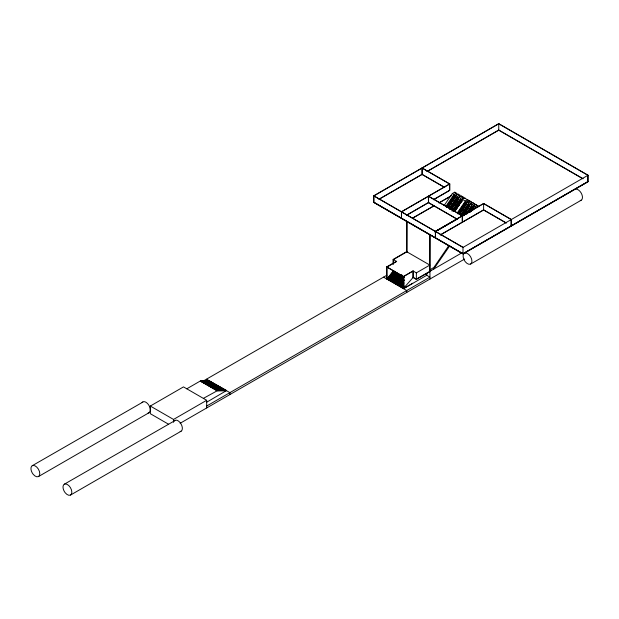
<?xml version="1.0" encoding="UTF-8"?>
<svg xmlns="http://www.w3.org/2000/svg" width="619" height="619" viewBox="0 0 619 619"><rect width="100%" height="100%" fill="white"/><g stroke="black" fill="none" stroke-linecap="round" stroke-linejoin="round"><path stroke-width="0.93" d="M444.187 205.469L452.319 193.561L454.532 192.285L456.195 193.244A0.967 0.557 -60 0 1 456.876 193.639A0.967 0.557 -60 0 1 456.195 194.815L453.51 196.362L446.307 207.063L453.51 196.525M445.85 206.429L453.982 194.521L456.195 193.244M446.376 207.218L453.982 196.099L455.638 197.051M447.506 207.38L455.638 195.48L457.851 194.204L459.507 195.163A0.967 0.557 -60 0 1 460.188 195.55A0.967 0.557 -60 0 1 459.507 196.734L456.83 198.281L449.626 208.982L451.932 205.353L452.504 205.021L454.168 205.98M449.162 208.34L457.294 196.44L459.507 195.163M449.696 209.137L457.294 198.01M450.818 209.299L458.958 197.391L461.163 196.115L462.826 197.074A0.967 0.557 -60 0 1 463.507 197.469A0.967 0.557 -60 0 1 462.826 198.645L460.149 200.192L453.24 210.723M451.932 211.048L460.613 198.351L462.826 197.074M453.007 211.048L460.613 199.922L462.277 200.881M454.137 211.211L462.269 199.31L464.482 198.034L467.577 199.821A0.967 0.557 -60 0 1 468.258 200.208A0.967 0.557 -60 0 1 467.577 201.392L464.9 202.939L457.696 213.64M457.232 212.998L465.364 201.098L467.577 199.821M457.766 213.795L465.364 202.668M458.888 213.957L467.02 202.049L469.233 200.773L470.889 201.732A0.967 0.557 -60 0 1 471.57 202.127A0.967 0.557 -60 0 1 470.889 203.303L468.212 204.85L460.722 215.722M460.544 214.909L468.684 203.009L470.889 201.732M461.078 215.706L468.684 204.579M462.207 215.869L470.339 203.968L472.552 202.692L474.208 203.643A0.967 0.557 -60 0 1 474.889 204.038A0.967 0.557 -60 0 1 474.208 205.222L471.531 206.769L467.492 213.083M465.488 214.445L471.995 204.92L474.208 203.643M467.121 213.625L471.995 206.498M469.318 212.232L473.651 205.879L475.864 204.603L477.52 205.562A0.967 0.557 -60 0 1 478.201 205.856A0.967 0.557 -60 0 1 477.698 207.009M448.744 245.72L434.097 267.145A0.781 0.449 -60 0 1 433.71 267.563L431.497 268.839A1.106 0.634 -60 0 0 430.778 269.807A1.106 0.634 -60 0 0 430.948 270.696M473.682 209.214L475.315 206.839L477.52 205.562M449.789 245.758L433.71 269.103M373.69 195.867L498.744 123.668L588.05 175.231L588.05 181.738L462.997 253.937L373.69 202.374L373.69 195.867L462.997 247.43L588.05 175.231M449.58 183.959L401.437 211.752L401.437 218.136L373.915 202.251L373.915 195.867L422.057 168.074L449.58 183.959L449.58 190.343L433.811 199.45M444.775 187.441L422.166 174.388L422.166 168.004L498.744 123.792L587.826 175.231L587.826 181.607L511.255 225.819L511.255 219.443L483.617 203.489L462.37 215.752L428.549 196.231L428.549 202.606L457.426 219.281M379.532 198.877L422.05 174.334M427.048 171.44L498.744 130.052L583.044 178.721M378.898 199.372L422.057 174.45L444.574 187.449M427.048 171.571L498.744 130.176L582.835 178.729M401.545 211.822L435.366 231.344L435.366 237.727L401.545 218.198L401.545 211.822L428.441 196.293L462.261 215.814L462.261 222.198L440.256 234.903M428.549 196.231L449.796 183.959L449.796 190.343L433.455 199.775M406.412 215.265L428.828 202.32M407.248 214.909L428.441 202.676L457.309 219.343M412.525 218.112L433.965 205.864M438.941 202.862L451.731 195.48M412.641 218.174L434.136 205.763M439.095 202.9L450.671 196.223M456.543 198.606L458.486 199.395L456.543 198.606L452.504 205.021M448.829 206.506L447.46 205.376M452.946 210.893L459.863 200.517L461.805 201.307M452.791 204.084L454.741 204.881L453.085 203.922M460.66 202.738L459.283 201.616M457.696 213.385L464.606 203.264L466.556 204.053M461.008 215.807L467.925 205.175L469.867 205.972M467.786 212.665L471.237 207.094L473.187 207.883M472.32 208.897L470.951 207.767M462.741 212.766L464.683 213.555L463.027 212.603M435.366 231.344L462.261 215.814M435.474 231.413L483.617 203.612L511.139 219.505L511.139 225.881L462.997 253.682L435.474 237.789L435.474 231.413L462.997 247.298L462.997 253.937M434.801 231.924L457.124 219.041M462.795 215.76L472.831 209.973M437.393 230.562L449.796 223.397M451.444 222.445L457.232 219.103M463.02 215.76L467.979 212.897M469.635 211.946L472.939 210.034M32.242 465.712L33.163 465.434A6.252 3.613 60 0 1 39.794 473.682A6.252 3.613 60 0 1 33.163 474.27L32.242 472.931A6.252 3.613 60 0 1 32.242 465.712L143.685 401.623A6.252 3.613 60 0 1 149.728 406.977A6.252 3.613 60 0 1 148.111 413.012M393.142 264.158L393.142 259.462L406.629 251.678L429.841 265.079L416.355 272.863L413.043 270.952L403.317 276.569L386.952 267.122L386.952 278.929L403.317 288.369L403.975 287.603M406.853 251.809L393.367 259.593L393.367 264.058M440.457 234.918L483.617 209.996L506.141 222.995M386.736 278.991L386.736 266.866L396.353 261.319M386.952 267.122L396.678 261.504L393.142 259.462M168.554 424.224L150.316 413.701L150.316 406.041L183.479 386.898L206.684 400.3L206.684 407.952M186.791 388.809L200.386 380.964L217.3 390.728L226.585 390.535L206.684 402.211M200.386 380.964L217.633 390.728M217.958 390.728L200.718 380.964M218.29 390.728L201.051 380.964M218.623 390.728L201.384 380.964M218.956 390.728L201.717 380.964M219.288 390.728L202.042 380.964M219.621 390.728L202.374 380.964M219.954 390.728L202.707 380.964M220.279 390.728L203.04 380.964M404.222 277.598L393.475 271.401L393.808 270.82M386.844 275.223L203.372 380.964M403.89 277.985L393.142 271.78L393.475 271.401M38.494 476.545L149.024 412.734M220.944 390.728L203.705 380.964L220.612 390.728M403.557 278.364L392.817 272.167L393.142 271.78M221.277 390.728L204.038 380.964M404.045 279.223L392.485 272.546L392.817 272.167M221.61 390.728L204.363 380.964M403.712 279.602L392.152 272.933L392.485 272.546M221.942 390.728L204.696 380.964M404.199 280.461L391.819 273.312L392.152 272.933M222.275 390.728L205.028 380.964M403.534 281.227L391.154 274.078L391.819 273.312M391.595 273.567L393.591 271.269M222.6 390.728L205.361 380.964M222.933 390.728L205.694 380.964M404.021 282.078L390.821 274.457L391.154 274.078M223.266 390.728L206.026 380.964M403.689 282.465L390.496 274.844L390.821 274.457M223.598 390.728L206.359 380.964M403.356 282.844L390.163 275.223L390.496 274.844M223.931 390.728L206.684 380.964M403.843 283.703L389.831 275.61L390.163 275.223M224.264 390.728L207.017 380.964M403.511 284.082L389.498 275.989L389.831 275.61M224.589 390.728L207.35 380.964M403.665 285.32L388.833 276.755L389.498 275.989M389.274 276.244L391.27 273.954M224.921 390.728L207.682 380.964M225.254 390.728L208.015 380.964M404.153 286.179L388.5 277.142L388.833 276.755M225.587 390.728L208.348 380.964M403.82 286.558L388.175 277.521L388.5 277.142M225.92 390.728L208.68 380.964M403.487 286.945L387.842 277.908L388.175 277.521M226.252 390.728L209.005 380.964M387.509 278.101L404.091 287.858L387.509 278.287L387.842 277.908M387.177 278.48L403.758 288.245L387.177 278.674L387.509 278.287M226.585 390.535L209.338 380.964M386.952 278.929L388.949 276.631M386.736 266.866L403.534 276.569L413.152 271.014L413.152 277.591M462.084 252.714L416.355 279.123L413.043 277.204L412.594 277.652M203.372 398.381L217.3 390.728M412.711 277.908L404.091 287.673M150.316 406.041L173.529 419.442L206.684 400.3M413.043 277.521L416.355 279.44L429.95 271.586M588.05 181.607L462.997 253.805L373.69 202.251M64.299 484.22L65.212 483.934A6.252 3.613 60 0 1 71.843 492.19A6.252 3.613 60 0 1 65.212 492.778L64.299 491.44A6.252 3.613 60 0 1 64.299 484.22L175.742 420.123A6.252 3.613 60 0 1 181.777 425.477A6.252 3.613 60 0 1 180.16 431.52M403.426 288.624L412.711 283.27M206.684 406.041L429.95 277.142L426.638 275.223L426.638 273.443M180.16 423.272L464.676 259.005M70.551 495.045L181.073 431.234M470.657 264.05L581.179 200.239M574.927 189.406L575.848 189.128A6.252 3.613 60 0 1 581.883 194.482A6.252 3.613 60 0 1 580.266 200.517M422.166 168.004L449.796 183.959M506.226 222.917L483.617 209.864L462.37 222.136L462.37 215.752M452.319 193.561L453.982 194.521M455.638 195.48L457.294 196.44M458.958 197.391L460.613 198.351M462.269 199.31L465.364 201.098M467.02 202.049L468.684 203.009M470.339 203.968L471.995 204.92M473.651 205.879L475.315 206.839M467.925 204.146L469.566 205.09M453.967 196.215L455.607 197.159M460.536 200.007L462.176 200.951M467.925 204.27L469.566 205.222M453.51 196.362L455.166 197.322M456.83 198.281L458.486 199.241M460.149 200.192L461.805 201.144M464.9 202.939L466.556 203.899M468.212 204.85L469.867 205.81M471.531 206.769L473.187 207.721M453.224 196.695L454.88 197.647M459.863 200.517L461.519 201.477M467.925 205.175L469.581 206.135M471.237 207.094L472.901 208.054M467.925 205.431L469.581 206.39M471.237 207.35L472.901 208.309M452.938 197.113L454.594 198.328L452.938 197.368M456.249 199.032L457.913 199.983M459.577 200.935L461.232 201.895M464.32 203.69L465.975 204.641M467.639 205.601L469.581 206.645M470.951 207.512L472.606 208.471M456.249 199.287L457.913 200.239M459.577 201.19L461.232 202.15M464.32 203.945L465.975 204.897M467.639 205.856L469.295 206.816M452.651 197.538L454.594 198.583M455.963 199.45L457.619 200.409M459.283 201.361L460.946 202.32M464.033 204.108L465.689 205.322M467.345 206.019L469.009 206.978M470.664 207.938L472.606 208.982M452.651 197.794L454.307 198.745M470.664 208.193L472.32 209.152M452.357 197.956L454.021 198.916M455.677 199.867L457.333 200.827M458.996 201.779L460.946 202.831M463.747 204.533L465.403 205.485M470.378 208.355L472.034 209.315M455.677 200.123L457.333 201.082M463.747 204.788L465.403 205.74M452.071 198.382L453.727 199.333M455.391 200.293L457.046 201.508M458.71 202.204L460.366 203.164M463.453 204.951L465.403 205.995M466.772 206.862L468.428 207.822M470.084 208.781L471.748 209.74M452.071 198.637L453.727 199.589M458.71 202.459L460.366 203.419M466.772 207.117L468.428 208.077M470.084 209.036L471.748 209.996M451.785 198.8L453.727 199.844M455.097 200.711L456.76 201.67M463.167 205.369L464.823 206.328M466.486 207.288L468.142 208.247M469.798 209.199L471.454 210.158M451.785 199.055L453.441 200.014L451.499 199.225M455.097 200.966L456.76 201.926M451.785 199.31L453.441 200.27M454.81 201.136L456.466 202.096M458.137 203.047L459.793 204.007M462.88 205.794L464.536 207.009L462.88 206.05M466.192 207.705L467.856 208.665M451.499 199.48L453.154 200.432M458.137 203.303L459.793 204.262M466.192 207.961L467.856 208.92M462.88 206.305L464.536 207.264M451.205 199.643L452.868 200.602M454.524 201.554L456.18 202.514M457.843 203.465L459.507 204.68M462.594 206.212L464.25 207.172M465.906 208.131L467.562 209.09M469.225 210.042L470.881 211.002M451.205 199.898L452.868 200.858M454.524 201.809L456.18 202.769M462.594 206.467L464.25 207.427M469.225 210.298L470.881 211.257M469.225 210.553L470.881 211.512M450.918 200.061L452.574 201.02M454.238 201.98L455.894 203.45L454.238 202.49M457.557 203.891L459.213 204.843M462.3 206.638L463.964 207.597M465.62 208.549L467.275 209.508M468.931 210.468L470.595 211.419M450.918 200.316L452.574 201.276M454.238 202.235L455.894 203.194L453.944 202.398M457.557 204.146L459.213 205.098M465.62 208.804L467.275 209.764M457.557 204.402L459.213 205.353M450.632 200.486L452.288 201.446M457.271 204.309L458.927 205.268M462.014 207.056L463.67 208.015M465.333 208.974L466.989 210.189M468.645 210.886L470.308 211.845M453.944 202.653L455.607 203.612M462.014 207.311L463.67 208.27M468.645 211.141L470.308 212.1M462.014 207.566L463.67 208.526M453.657 202.823L455.313 203.783M456.984 204.734L458.64 205.686M461.728 207.481L463.383 208.441M465.039 209.392L466.703 210.352M456.984 204.99L458.64 205.941M461.728 207.736L463.383 208.696L461.441 207.899M465.039 209.648L466.703 210.607M461.728 207.992L463.383 208.951M450.052 201.33L451.715 202.289M453.371 203.241L455.027 204.2M456.69 205.152L458.354 206.367L456.69 205.407M464.753 209.818L466.416 210.777M450.052 201.585L451.715 202.545M453.371 203.496L455.027 204.456M461.441 208.154L463.097 209.114M453.371 203.752L455.027 204.711M456.69 205.663L458.354 206.622M449.765 201.748L451.421 202.707M453.085 203.666L454.741 204.626M456.404 205.578L458.06 206.529M461.147 208.324L462.811 209.284M464.467 210.236L466.122 211.195M456.404 205.833L458.06 206.785M461.147 208.58L462.811 209.539M464.467 210.491L466.122 211.45M449.479 202.173L451.135 203.133M456.118 205.995L457.774 206.955M460.861 208.742L462.525 209.702M464.18 210.661L465.836 211.613M449.479 202.428L451.135 203.388M464.18 210.917L465.836 211.868L463.894 211.079M464.18 211.172L465.836 212.124M449.193 202.591L450.849 203.55M452.504 204.51L454.168 205.469M455.832 206.421L457.487 207.373M460.575 209.168L462.231 210.127M452.504 204.765L454.168 205.725L452.218 204.928M455.832 206.676L457.487 207.628M460.575 209.423L462.231 210.383M463.894 211.334L465.55 212.294M455.538 206.839L457.487 207.883M448.899 203.017L450.562 203.976M460.288 209.586L461.944 210.8M463.6 211.505L465.264 212.456M448.899 203.272L450.562 204.231M455.538 207.094L457.201 208.054L455.251 207.264M448.613 203.434L450.276 204.649M451.932 205.353L453.588 206.305M460.002 210.011L461.658 210.971M463.314 211.922L464.97 212.882M455.251 207.52L456.915 208.471M460.002 210.267L461.658 211.226M463.314 212.178L464.97 213.137M448.326 203.86L449.982 204.819M454.965 207.682L456.621 208.642M459.708 210.429L461.372 211.388M463.027 212.348L464.97 213.393M448.326 204.115L449.982 205.075M454.965 207.938L456.621 208.897M448.04 204.278L449.696 205.237M451.352 206.197L453.015 207.148M454.679 208.108L456.621 209.152M459.422 210.855L461.078 211.806M451.352 206.452L453.015 207.404M459.422 211.11L461.078 212.062M447.754 204.703L449.409 205.663M451.065 206.614L452.721 207.574M454.392 208.526L456.048 209.485M459.136 211.272L460.791 212.232M462.447 213.191L464.111 214.143M447.754 204.959L449.409 205.918M454.392 208.781L456.048 209.74M462.447 213.447L464.111 214.398M447.46 205.121L449.123 206.081M450.779 207.04L452.435 207.992M454.098 208.951L455.762 210.158M458.849 211.698L460.505 212.65M462.161 213.609L464.111 214.654M450.779 207.295L452.435 208.247M458.849 211.953L460.505 212.905M447.173 205.547L449.123 206.591M450.493 207.458L452.435 208.502M453.812 209.369L455.468 210.328M458.555 212.116L460.219 213.331M461.875 214.035L463.53 214.986M447.173 205.802L448.829 206.754M453.812 209.624L455.468 210.584M446.887 205.965L448.543 206.924M450.199 207.883L451.862 208.835M453.526 209.795L455.182 210.746M458.269 212.541L459.925 213.493M461.588 214.453L463.244 215.667L461.588 214.708M458.269 212.797L459.925 213.748M449.912 208.301L451.568 209.261M453.24 210.212L454.895 211.172M457.983 212.959L459.638 213.919M461.294 214.878L462.958 215.83M449.912 208.812L451.568 209.771M373.915 195.867L401.437 211.752M400.795 274.472L402.427 275.416M393.475 271.207L404.222 277.413M393.142 271.586L403.89 277.792M392.817 271.973L403.557 278.171M392.485 272.352L404.045 279.03M392.152 272.739L403.712 279.409M391.819 273.118L404.199 280.268M391.487 273.505L403.867 280.647M391.487 273.699L403.867 280.84M391.154 273.884L403.534 281.034M390.821 274.271L404.021 281.885M390.496 274.65L403.689 282.272M390.163 275.037L404.176 283.123M389.831 275.416L403.843 283.51M389.498 275.803L403.511 283.889M389.165 276.182L403.998 284.748M389.165 276.376L403.998 284.941M388.833 276.569L403.665 285.127M388.5 276.948L404.153 285.986M388.175 277.335L403.82 286.365M387.842 277.714L403.487 286.752M383.532 277.142L406.737 290.543L406.737 292.454M206.684 379.238L229.897 392.639L229.897 394.558M200.386 381.157L216.967 390.728M498.744 123.668L498.744 130.176M483.617 203.489L483.617 209.996M466.919 213.416L466.919 213.926M429.95 279.053L429.95 234.725L429.841 271.331M428.441 196.293L428.441 202.676M426.746 273.443L426.746 275.293L403.534 288.694L403.534 276.569M422.057 168.074L422.057 174.45M416.355 272.739L416.355 279.44M413.043 270.952L413.043 277.204M406.853 221.517L406.853 252.289M406.737 252.521L406.737 221.323L406.629 251.678M403.317 276.569L403.317 288.369M173.529 419.442L173.529 422.313M454.532 192.285A0.967 0.557 -60 0 1 455.189 192.896M457.851 194.204A0.967 0.557 -60 0 1 458.532 194.598M461.163 196.115A0.967 0.557 -60 0 1 461.844 196.509M472.552 202.692A0.967 0.557 -60 0 1 473.21 203.303M469.233 200.773A0.967 0.557 -60 0 1 469.891 201.384M475.864 204.603A0.967 0.557 -60 0 1 476.522 205.214M464.482 198.034A0.967 0.557 -60 0 1 465.163 198.42M142.068 402.551A6.252 3.613 60 0 1 142.772 401.901M174.125 421.059A6.252 3.613 60 0 1 174.821 420.409M465.318 252.939L464.405 253.217A6.252 3.613 60 0 0 464.405 260.437L465.318 261.783A6.252 3.613 60 0 0 471.949 261.187A6.252 3.613 60 0 0 465.318 252.939"/></g></svg>
